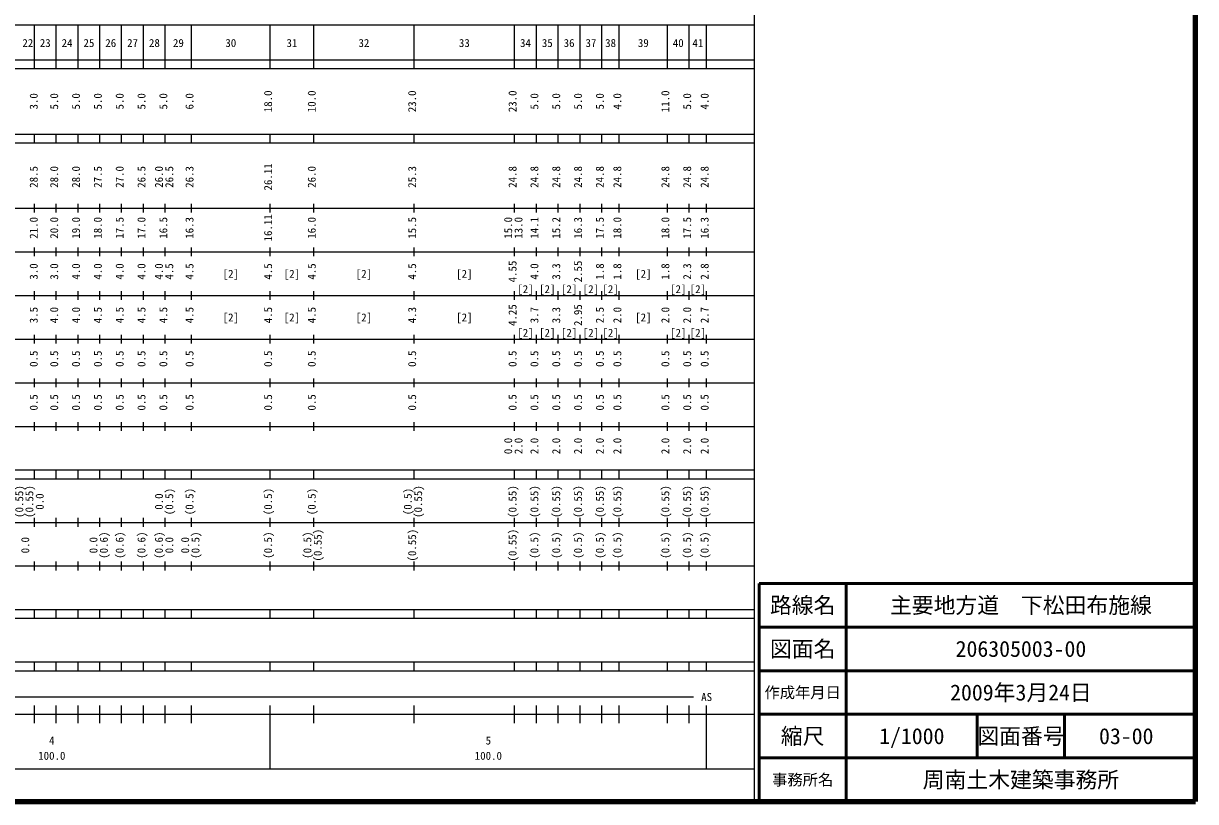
# Model space of a CAD drawing. Units: millimetres on the paper, enlarged 1000 times. Extents: x 40000 to 680000, y 20000 to 380000.
# Drawn here: x 411501 to 680000, y 20000 to 198357 of the extents above; entities that cross this region are included whole.
import ezdxf
from ezdxf.enums import TextEntityAlignment as Align

# ---------------------------------------------------------------- set-up
doc = ezdxf.new("R2010")
doc.units = ezdxf.units.MM
doc.header["$LTSCALE"] = 1000
for name, color, linetype, lineweight in [('M-TTL', 2, 'Continuous', 140), ('M-TTL-BAND', 7, 'Continuous', 25), ('M-TTL-FRAM', 2, 'Continuous', 50), ('M-TTL-LINE', 7, 'Continuous', 50)]:
    doc.layers.add(name, color=color, linetype=linetype, lineweight=lineweight)
doc.layers.add('M-TTL-TXT', color=7, linetype='Continuous')
doc.styles.add('ＭＳ ゴシック', font='')
doc.styles.get('ＭＳ ゴシック').set_extended_font_data('MS Gothic')

msp = doc.modelspace()

# ---------------------------------------------------------------- linework, layer by layer
at = {"layer": 'M-TTL'}
for p, q in [((680000, 20000), (680000, 380000)), ((40000, 20000), (680000, 20000))]:
    msp.add_line(p, q, dxfattribs=at)
at = {"layer": 'M-TTL-BAND'}
for p, q in [((579000, 20000), (579000, 370000)), ((68000, 198000), (579000, 198000)), ((414000, 188000), (414000, 198000)), ((419000, 188000), (419000, 198000)), ((424000, 188000), (424000, 198000)), ((429000, 188000), (429000, 198000)), ((434000, 188000), (434000, 198000)), ((439000, 188000), (439000, 198000)), ((444000, 188000), (444000, 198000)), ((450000, 188000), (450000, 198000)), ((468000, 188000), (468000, 198000)), ((478000, 188000), (478000, 198000)), ((501000, 188000), (501000, 198000)), ((524000, 188000), (524000, 198000)), ((529000, 188000), (529000, 198000)), ((534000, 188000), (534000, 198000)), ((539000, 188000), (539000, 198000)), ((544000, 188000), (544000, 198000)), ((548000, 188000), (548000, 198000)), ((559000, 188000), (559000, 198000)), ((564000, 188000), (564000, 198000)), ((568000, 188000), (568000, 198000)), ((40000, 190000), (579000, 190000)), ((40000, 188000), (579000, 188000)), ((40000, 173000), (579000, 173000)), ((414000, 171000), (414000, 173000)), ((419000, 171000), (419000, 173000)), ((424000, 171000), (424000, 173000)), ((429000, 171000), (429000, 173000)), ((434000, 171000), (434000, 173000)), ((439000, 171000), (439000, 173000)), ((444000, 171000), (444000, 173000)), ((450000, 171000), (450000, 173000)), ((468000, 171000), (468000, 173000)), ((478000, 171000), (478000, 173000)), ((501000, 171000), (501000, 173000)), ((524000, 171000), (524000, 173000)), ((529000, 171000), (529000, 173000)), ((534000, 171000), (534000, 173000)), ((539000, 171000), (539000, 173000)), ((544000, 171000), (544000, 173000)), ((548000, 171000), (548000, 173000)), ((559000, 171000), (559000, 173000)), ((564000, 171000), (564000, 173000)), ((568000, 171000), (568000, 173000)), ((40000, 171000), (579000, 171000)), ((40000, 156000), (579000, 156000)), ((414000, 155000), (414000, 157000)), ((419000, 155000), (419000, 157000)), ((424000, 155000), (424000, 157000)), ((429000, 155000), (429000, 157000)), ((434000, 155000), (434000, 157000)), ((439000, 155000), (439000, 157000)), ((444000, 155000), (444000, 157000)), ((450000, 155000), (450000, 157000)), ((468000, 155000), (468000, 157000)), ((478000, 155000), (478000, 157000)), ((501000, 155000), (501000, 157000)), ((524000, 155000), (524000, 157000)), ((529000, 155000), (529000, 157000)), ((534000, 155000), (534000, 157000)), ((539000, 155000), (539000, 157000)), ((544000, 155000), (544000, 157000)), ((548000, 155000), (548000, 157000)), ((559000, 155000), (559000, 157000)), ((564000, 155000), (564000, 157000)), ((568000, 155000), (568000, 157000)), ((46000, 146000), (579000, 146000)), ((414000, 145000), (414000, 147000)), ((419000, 145000), (419000, 147000)), ((424000, 145000), (424000, 147000)), ((429000, 145000), (429000, 147000)), ((434000, 145000), (434000, 147000)), ((439000, 145000), (439000, 147000)), ((444000, 145000), (444000, 147000)), ((450000, 145000), (450000, 147000)), ((468000, 145000), (468000, 147000)), ((478000, 145000), (478000, 147000)), ((501000, 145000), (501000, 147000)), ((524000, 145000), (524000, 147000)), ((529000, 145000), (529000, 147000)), ((534000, 145000), (534000, 147000)), ((539000, 145000), (539000, 147000)), ((544000, 145000), (544000, 147000)), ((548000, 145000), (548000, 147000)), ((559000, 145000), (559000, 147000)), ((564000, 145000), (564000, 147000)), ((568000, 145000), (568000, 147000)), ((414000, 135000), (414000, 137000)), ((419000, 135000), (419000, 137000)), ((424000, 135000), (424000, 137000)), ((429000, 135000), (429000, 137000)), ((434000, 135000), (434000, 137000)), ((439000, 135000), (439000, 137000)), ((444000, 135000), (444000, 137000)), ((450000, 135000), (450000, 137000)), ((468000, 135000), (468000, 137000)), ((478000, 135000), (478000, 137000)), ((501000, 135000), (501000, 137000)), ((524000, 135000), (524000, 137000)), ((529000, 135000), (529000, 137000)), ((534000, 135000), (534000, 137000)), ((539000, 135000), (539000, 137000)), ((544000, 135000), (544000, 137000)), ((548000, 135000), (548000, 137000)), ((559000, 135000), (559000, 137000)), ((564000, 135000), (564000, 137000)), ((568000, 135000), (568000, 137000)), ((52000, 136000), (579000, 136000)), ((414000, 125000), (414000, 127000)), ((419000, 125000), (419000, 127000)), ((424000, 125000), (424000, 127000)), ((429000, 125000), (429000, 127000)), ((434000, 125000), (434000, 127000)), ((439000, 125000), (439000, 127000)), ((444000, 125000), (444000, 127000)), ((450000, 125000), (450000, 127000)), ((468000, 125000), (468000, 127000)), ((478000, 125000), (478000, 127000)), ((501000, 125000), (501000, 127000)), ((524000, 125000), (524000, 127000)), ((529000, 125000), (529000, 127000)), ((534000, 125000), (534000, 127000)), ((539000, 125000), (539000, 127000)), ((544000, 125000), (544000, 127000)), ((548000, 125000), (548000, 127000)), ((559000, 125000), (559000, 127000)), ((564000, 125000), (564000, 127000)), ((568000, 125000), (568000, 127000)), ((46000, 126000), (579000, 126000)), ((52000, 116000), (579000, 116000)), ((414000, 115000), (414000, 117000)), ((419000, 115000), (419000, 117000)), ((424000, 115000), (424000, 117000)), ((429000, 115000), (429000, 117000)), ((434000, 115000), (434000, 117000)), ((439000, 115000), (439000, 117000)), ((444000, 115000), (444000, 117000)), ((450000, 115000), (450000, 117000)), ((468000, 115000), (468000, 117000)), ((478000, 115000), (478000, 117000)), ((501000, 115000), (501000, 117000)), ((524000, 115000), (524000, 117000)), ((529000, 115000), (529000, 117000)), ((534000, 115000), (534000, 117000)), ((539000, 115000), (539000, 117000)), ((544000, 115000), (544000, 117000)), ((548000, 115000), (548000, 117000)), ((559000, 115000), (559000, 117000)), ((564000, 115000), (564000, 117000)), ((568000, 115000), (568000, 117000)), ((46000, 106000), (579000, 106000)), ((414000, 105000), (414000, 107000)), ((419000, 105000), (419000, 107000)), ((424000, 105000), (424000, 107000)), ((429000, 105000), (429000, 107000)), ((434000, 105000), (434000, 107000)), ((439000, 105000), (439000, 107000)), ((444000, 105000), (444000, 107000)), ((450000, 105000), (450000, 107000)), ((468000, 105000), (468000, 107000)), ((478000, 105000), (478000, 107000)), ((501000, 105000), (501000, 107000)), ((524000, 105000), (524000, 107000)), ((529000, 105000), (529000, 107000)), ((534000, 105000), (534000, 107000)), ((539000, 105000), (539000, 107000)), ((544000, 105000), (544000, 107000)), ((548000, 105000), (548000, 107000)), ((559000, 105000), (559000, 107000)), ((564000, 105000), (564000, 107000)), ((568000, 105000), (568000, 107000)), ((40000, 96000), (579000, 96000)), ((40000, 94000), (579000, 94000)), ((414000, 94000), (414000, 96000)), ((419000, 94000), (419000, 96000)), ((424000, 94000), (424000, 96000)), ((429000, 94000), (429000, 96000)), ((434000, 94000), (434000, 96000)), ((439000, 94000), (439000, 96000)), ((444000, 94000), (444000, 96000)), ((450000, 94000), (450000, 96000)), ((468000, 94000), (468000, 96000)), ((478000, 94000), (478000, 96000)), ((501000, 94000), (501000, 96000)), ((524000, 94000), (524000, 96000)), ((529000, 94000), (529000, 96000)), ((534000, 94000), (534000, 96000)), ((539000, 94000), (539000, 96000)), ((544000, 94000), (544000, 96000)), ((548000, 94000), (548000, 96000)), ((559000, 94000), (559000, 96000)), ((564000, 94000), (564000, 96000)), ((568000, 94000), (568000, 96000)), ((49000, 84000), (579000, 84000)), ((414000, 83000), (414000, 85000)), ((419000, 83000), (419000, 85000)), ((424000, 83000), (424000, 85000)), ((429000, 83000), (429000, 85000)), ((434000, 83000), (434000, 85000)), ((439000, 83000), (439000, 85000)), ((444000, 83000), (444000, 85000)), ((450000, 83000), (450000, 85000)), ((468000, 83000), (468000, 85000)), ((478000, 83000), (478000, 85000)), ((501000, 83000), (501000, 85000)), ((524000, 83000), (524000, 85000)), ((529000, 83000), (529000, 85000)), ((534000, 83000), (534000, 85000)), ((539000, 83000), (539000, 85000)), ((544000, 83000), (544000, 85000)), ((548000, 83000), (548000, 85000)), ((559000, 83000), (559000, 85000)), ((564000, 83000), (564000, 85000)), ((568000, 83000), (568000, 85000)), ((40000, 74000), (579000, 74000)), ((414000, 73000), (414000, 75000)), ((419000, 73000), (419000, 75000)), ((424000, 73000), (424000, 75000)), ((429000, 73000), (429000, 75000)), ((434000, 73000), (434000, 75000)), ((439000, 73000), (439000, 75000)), ((444000, 73000), (444000, 75000)), ((450000, 73000), (450000, 75000)), ((468000, 73000), (468000, 75000)), ((478000, 73000), (478000, 75000)), ((501000, 73000), (501000, 75000)), ((524000, 73000), (524000, 75000)), ((529000, 73000), (529000, 75000)), ((534000, 73000), (534000, 75000)), ((539000, 73000), (539000, 75000)), ((544000, 73000), (544000, 75000)), ((548000, 73000), (548000, 75000)), ((559000, 73000), (559000, 75000)), ((564000, 73000), (564000, 75000)), ((568000, 73000), (568000, 75000)), ((40000, 64000), (579000, 64000)), ((40000, 62000), (579000, 62000)), ((414000, 62000), (414000, 64000)), ((419000, 62000), (419000, 64000)), ((424000, 62000), (424000, 64000)), ((429000, 62000), (429000, 64000)), ((434000, 62000), (434000, 64000)), ((439000, 62000), (439000, 64000)), ((444000, 62000), (444000, 64000)), ((450000, 62000), (450000, 64000)), ((468000, 62000), (468000, 64000)), ((478000, 62000), (478000, 64000)), ((501000, 62000), (501000, 64000)), ((524000, 62000), (524000, 64000)), ((529000, 62000), (529000, 64000)), ((534000, 62000), (534000, 64000)), ((539000, 62000), (539000, 64000)), ((544000, 62000), (544000, 64000)), ((548000, 62000), (548000, 64000)), ((559000, 62000), (559000, 64000)), ((564000, 62000), (564000, 64000)), ((568000, 62000), (568000, 64000)), ((40000, 52000), (579000, 52000)), ((414000, 50000), (414000, 52000)), ((419000, 50000), (419000, 52000)), ((424000, 50000), (424000, 52000)), ((429000, 50000), (429000, 52000)), ((434000, 50000), (434000, 52000)), ((439000, 50000), (439000, 52000)), ((444000, 50000), (444000, 52000)), ((450000, 50000), (450000, 52000)), ((468000, 50000), (468000, 52000)), ((478000, 50000), (478000, 52000)), ((501000, 50000), (501000, 52000)), ((524000, 50000), (524000, 52000)), ((529000, 50000), (529000, 52000)), ((534000, 50000), (534000, 52000)), ((539000, 50000), (539000, 52000)), ((544000, 50000), (544000, 52000)), ((548000, 50000), (548000, 52000)), ((559000, 50000), (559000, 52000)), ((564000, 50000), (564000, 52000)), ((568000, 50000), (568000, 52000)), ((40000, 50000), (579000, 50000)), ((71000, 44000), (565000, 44000)), ((414000, 38000), (414000, 42000)), ((419000, 38000), (419000, 42000)), ((424000, 38000), (424000, 42000)), ((429000, 38000), (429000, 42000)), ((434000, 38000), (434000, 42000)), ((439000, 38000), (439000, 42000)), ((444000, 38000), (444000, 42000)), ((450000, 38000), (450000, 42000)), ((468000, 27500), (468000, 42000)), ((478000, 38000), (478000, 42000)), ((501000, 38000), (501000, 42000)), ((524000, 38000), (524000, 42000)), ((529000, 38000), (529000, 42000)), ((534000, 38000), (534000, 42000)), ((539000, 38000), (539000, 42000)), ((544000, 38000), (544000, 42000)), ((548000, 38000), (548000, 42000)), ((559000, 38000), (559000, 42000)), ((564000, 38000), (564000, 42000)), ((568000, 27500), (568000, 42000)), ((40000, 40000), (579000, 40000)), ((68000, 27500), (579000, 27500))]:
    msp.add_line(p, q, dxfattribs=at)
at = {"layer": 'M-TTL-FRAM'}
for p, q in [((680000, 70000), (580000, 70000)), ((580000, 70000), (580000, 20000))]:
    msp.add_line(p, q, dxfattribs=at)
at = {"layer": 'M-TTL-LINE'}
for p, q in [((600000, 70000), (600000, 20000)), ((680000, 60000), (580000, 60000)), ((680000, 50000), (580000, 50000)), ((680000, 40000), (580000, 40000)), ((630000, 40000), (630000, 30000)), ((650000, 40000), (650000, 30000)), ((680000, 30000), (580000, 30000))]:
    msp.add_line(p, q, dxfattribs=at)

# ---------------------------------------------------------------- texts
at = {"layer": 'M-TTL-BAND', "style": 'ＭＳ ゴシック'}
for s, p in [('22', (412500, 192405)), ('23', (416500, 192405)), ('24', (421500, 192405)), ('25', (426500, 192405)), ('26', (431500, 192405)), ('27', (436500, 192405)), ('28', (441500, 192405)), ('29', (447000, 192405)), ('30', (459000, 192405)), ('31', (473000, 192405)), ('32', (489500, 192405)), ('33', (512500, 192405)), ('34', (526500, 192405)), ('35', (531500, 192405)), ('36', (536500, 192405)), ('37', (541500, 192405)), ('38', (546000, 192405)), ('39', (553500, 192405)), ('40', (561500, 192405)), ('41', (566000, 192405)), ('[2]', (459000, 139500)), ('[2]', (473000, 139500)), ('[2]', (489500, 139500)), ('[2]', (512500, 139500)), ('[2]', (553500, 139500)), ('[2]', (526500, 135987)), ('[2]', (531500, 135987)), ('[2]', (536500, 135987)), ('[2]', (541500, 135987)), ('[2]', (546000, 135987)), ('[2]', (561500, 135987)), ('[2]', (566000, 135987)), ('[2]', (459000, 129500)), ('[2]', (473000, 129500)), ('[2]', (489500, 129500)), ('[2]', (512500, 129500)), ('[2]', (553500, 129500)), ('[2]', (526500, 125987)), ('[2]', (531500, 125987)), ('[2]', (536500, 125987)), ('[2]', (541500, 125987)), ('[2]', (546000, 125987)), ('[2]', (561500, 125987)), ('[2]', (566000, 125987)), ('AS', (568000, 42500)), ('4', (418000, 32523)), ('5', (518000, 32523)), ('100.0', (418000, 29033)), ('100.0', (518000, 29033))]:
    msp.add_text(s, height=1833, dxfattribs=at).set_placement(p, align=Align.BOTTOM_CENTER)
for s, p in [('18.0', (469000, 180500)), ('10.0', (479000, 180500)), ('23.0', (502000, 180500)), ('23.0', (525000, 180500)), ('11.0', (560000, 180500)), ('3.0', (415311, 180500)), ('5.0', (420000, 180500)), ('5.0', (425000, 180500)), ('5.0', (430000, 180500)), ('5.0', (435000, 180500)), ('5.0', (440000, 180500)), ('5.0', (445000, 180500)), ('6.0', (451000, 180500)), ('5.0', (530000, 180500)), ('5.0', (535000, 180500)), ('5.0', (540000, 180500)), ('5.0', (545000, 180500)), ('4.0', (549000, 180500)), ('5.0', (565000, 180500)), ('4.0', (569000, 180500)), ('28.5', (415311, 163174)), ('28.0', (420000, 163174)), ('28.0', (425000, 163174)), ('27.5', (430000, 163174)), ('27.0', (435000, 163174)), ('26.5', (440000, 163174)), ('26.0', (444000, 163174)), ('26.5', (446370, 163174)), ('26.3', (451000, 163174)), ('26.11', (469000, 163174)), ('26.0', (479000, 163174)), ('25.3', (502000, 163174)), ('24.8', (525000, 163174)), ('24.8', (530000, 163174)), ('24.8', (535000, 163174)), ('24.8', (540000, 163174)), ('24.8', (545000, 163174)), ('24.8', (549000, 163174)), ('24.8', (560000, 163174)), ('24.8', (565000, 163174)), ('24.8', (569000, 163174)), ('21.0', (415311, 151500)), ('20.0', (420000, 151500)), ('19.0', (425000, 151500)), ('18.0', (430000, 151500)), ('17.5', (435000, 151500)), ('17.0', (440000, 151500)), ('16.5', (445000, 151500)), ('16.3', (451000, 151500)), ('16.11', (469000, 151500)), ('16.0', (479000, 151500)), ('15.5', (502000, 151500)), ('15.0', (524000, 151500)), ('13.0', (526370, 151500)), ('14.1', (530000, 151500)), ('15.2', (535000, 151500)), ('16.3', (540000, 151500)), ('17.5', (545000, 151500)), ('18.0', (549000, 151500)), ('18.0', (560000, 151500)), ('17.5', (565000, 151500)), ('16.3', (569000, 151500)), ('3.0', (415311, 141500)), ('3.0', (420000, 141500)), ('4.0', (425000, 141500)), ('4.0', (430000, 141500)), ('4.0', (435000, 141500)), ('4.0', (440000, 141500)), ('4.0', (444000, 141500)), ('4.5', (446370, 141500)), ('4.5', (451000, 141500)), ('4.5', (469000, 141500)), ('4.5', (479000, 141500)), ('4.5', (502000, 141500)), ('4.55', (525000, 141500)), ('4.0', (530000, 141500)), ('3.3', (535000, 141500)), ('2.55', (540000, 141500)), ('1.8', (545000, 141500)), ('1.8', (549000, 141500)), ('1.8', (560000, 141500)), ('2.3', (565000, 141500)), ('2.8', (569000, 141500)), ('3.5', (415311, 131500)), ('4.0', (420000, 131500)), ('4.0', (425000, 131500)), ('4.5', (430000, 131500)), ('4.5', (435000, 131500)), ('4.5', (440000, 131500)), ('4.5', (445000, 131500)), ('4.5', (451000, 131500)), ('4.5', (469000, 131500)), ('4.5', (479000, 131500)), ('4.3', (502000, 131500)), ('4.25', (525000, 131500)), ('3.7', (530000, 131500)), ('3.3', (535000, 131500)), ('2.95', (540000, 131500)), ('2.5', (545000, 131500)), ('2.0', (549000, 131500)), ('2.0', (560000, 131500)), ('2.0', (565000, 131500)), ('2.7', (569000, 131500)), ('0.5', (415311, 121500)), ('0.5', (420000, 121500)), ('0.5', (425000, 121500)), ('0.5', (430000, 121500)), ('0.5', (435000, 121500)), ('0.5', (440000, 121500)), ('0.5', (445000, 121500)), ('0.5', (451000, 121500)), ('0.5', (469000, 121500)), ('0.5', (479000, 121500)), ('0.5', (502000, 121500)), ('0.5', (525000, 121500)), ('0.5', (530000, 121500)), ('0.5', (535000, 121500)), ('0.5', (540000, 121500)), ('0.5', (545000, 121500)), ('0.5', (549000, 121500)), ('0.5', (560000, 121500)), ('0.5', (565000, 121500)), ('0.5', (569000, 121500)), ('0.5', (415311, 111500)), ('0.5', (420000, 111500)), ('0.5', (425000, 111500)), ('0.5', (430000, 111500)), ('0.5', (435000, 111500)), ('0.5', (440000, 111500)), ('0.5', (445000, 111500)), ('0.5', (451000, 111500)), ('0.5', (469000, 111500)), ('0.5', (479000, 111500)), ('0.5', (502000, 111500)), ('0.5', (525000, 111500)), ('0.5', (530000, 111500)), ('0.5', (535000, 111500)), ('0.5', (540000, 111500)), ('0.5', (545000, 111500)), ('0.5', (549000, 111500)), ('0.5', (560000, 111500)), ('0.5', (565000, 111500)), ('0.5', (569000, 111500)), ('0.0', (524000, 101500)), ('2.0', (526370, 101500)), ('2.0', (530000, 101500)), ('2.0', (535000, 101500)), ('2.0', (540000, 101500)), ('2.0', (545000, 101500)), ('2.0', (549000, 101500)), ('2.0', (560000, 101500)), ('2.0', (565000, 101500)), ('2.0', (569000, 101500)), ('(0.55)', (412000, 88764)), ('(0.55)', (414311, 88764)), ('(0.5)', (446370, 88764)), ('(0.5)', (451000, 88764)), ('(0.5)', (469000, 88764)), ('(0.5)', (479000, 88764)), ('(0.5)', (501000, 88764)), ('(0.55)', (503370, 88764)), ('(0.55)', (525000, 88764)), ('(0.55)', (530000, 88764)), ('(0.55)', (535000, 88764)), ('(0.55)', (540000, 88764)), ('(0.55)', (545000, 88764)), ('(0.55)', (549000, 88764)), ('(0.55)', (560000, 88764)), ('(0.55)', (565000, 88764)), ('(0.55)', (569000, 88764)), ('0.0', (416681, 88764)), ('0.0', (444000, 88764)), ('(0.6)', (431370, 78764)), ('(0.6)', (435000, 78764)), ('(0.6)', (440000, 78764)), ('(0.6)', (444000, 78764)), ('(0.5)', (452370, 78764)), ('(0.5)', (469000, 78764)), ('(0.5)', (478000, 78764)), ('(0.55)', (480370, 78764)), ('(0.55)', (502000, 78764)), ('(0.55)', (525000, 78764)), ('(0.5)', (530000, 78764)), ('(0.5)', (535000, 78764)), ('(0.5)', (540000, 78764)), ('(0.5)', (545000, 78764)), ('(0.5)', (549000, 78764)), ('(0.5)', (560000, 78764)), ('(0.5)', (565000, 78764)), ('(0.5)', (569000, 78764)), ('0.0', (413370, 78764)), ('0.0', (429000, 78764)), ('0.0', (446370, 78764)), ('0.0', (450000, 78764))]:
    msp.add_text(s, height=1833, rotation=90, dxfattribs=at).set_placement(p, align=Align.BOTTOM_CENTER)
at = {"layer": 'M-TTL-TXT', "style": 'ＭＳ ゴシック'}
for s, height, p in [('路線名', 3666, (590000, 65000)), ('路線名', 3666, (590000, 65000)), ('主要地方道\u3000下松田布施線', 3666, (640000, 65000)), ('図面名', 3666, (590000, 55000)), ('図面名', 3666, (590000, 55000)), ('206305003-00', 3666, (640000, 55000)), ('作成年月日', 2566, (590000, 45000)), ('作成年月日', 2566, (590000, 45000)), ('2009年3月24日', 3666, (640000, 45000)), ('縮尺', 3666, (590000, 35000)), ('縮尺', 3666, (590000, 35000)), ('1/1000', 3666, (615000, 35000)), ('図面番号', 3666, (640000, 35000)), ('図面番号', 3666, (640000, 35000)), ('03-00', 3666, (664125, 35000)), ('周南土木建築事務所', 3666, (640000, 25000)), ('事務所名', 2566, (590000, 25000)), ('事務所名', 2566, (590000, 25000))]:
    msp.add_text(s, height=height, dxfattribs=at).set_placement(p, align=Align.MIDDLE_CENTER)

doc.saveas('drawing.dxf')
